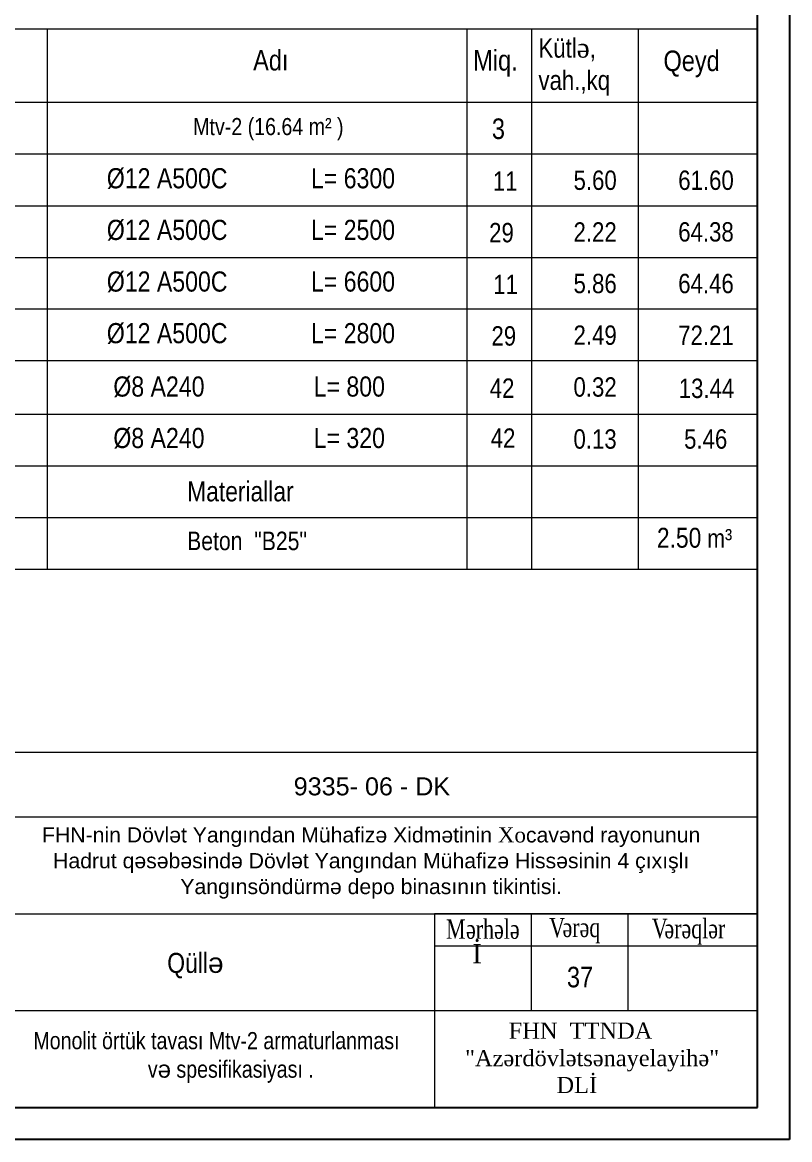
# Model space of a CAD drawing. Header units: millimetres. Extents: x -149347 to 251215, y -2929184 to -2541447.
# Drawn here: x 137221 to 148427, y -2699148 to -2682823 of the extents above; entities that cross this region are included whole.
import ezdxf

# ---------------------------------------------------------------- set-up
doc = ezdxf.new("R2010")
doc.units = ezdxf.units.MM
for name, color, linetype, lineweight in [('_', 7, 'Continuous', 20), ('razmer   0.09', 140, 'Continuous', 9), ('Text blocks_Ном._пера__1', 7, 'Continuous', 15), ('перегородка', 130, 'Continuous', 20)]:
    doc.layers.add(name, color=color, linetype=linetype, lineweight=lineweight)
doc.layers.add('Shtamp', color=7, linetype='Continuous')
doc.styles.add('400', font='times.ttf', dxfattribs={"width": 0.75, "height": 300})
doc.styles.add('Arial', font='arial.ttf')
doc.styles.add('style6', font='ARIALN.TTF', dxfattribs={"height": 300})
doc.styles.add('Times New Roman', font='times.ttf')

# ---------------------------------------------------------------- blocks, each defined once
blk = doc.blocks.new('mekteb')
at = {"color": 0, "lineweight": 25}
for p, q in [((139843, -1821466), (139843, -1849866)), ((139843, -1849866), (99643, -1849866))]:
    blk.add_line(p, q, dxfattribs=at)
at = {"color": 0, "lineweight": 25, "ltscale": 15}
for p, q in [((139343, -1849366), (139343, -1821966)), ((101643, -1849366), (139343, -1849366))]:
    blk.add_line(p, q, dxfattribs=at)
at = {"linetype": 'Continuous', "lineweight": 15}
for p, q in [((120843, -1844866), (139343, -1844866)), ((120843, -1846366), (139343, -1846366)), ((135843, -1847866), (135843, -1846366)), ((137343, -1847866), (137343, -1846366)), ((134343, -1846866), (139343, -1846866)), ((120843, -1847866), (139343, -1847866)), ((120843, -1849366), (139343, -1849366))]:
    blk.add_line(p, q, dxfattribs=at)
for points in [[(120843, -1849366), (139343, -1849366), (139343, -1843866), (120843, -1843866)], [(134343, -1849366), (139343, -1849366), (139343, -1846366), (134343, -1846366)]]:
    blk.add_lwpolyline(points, close=True, dxfattribs=at)
at = {"lineweight": 25, "ltscale": 15, "style": '400', "width": 0.75}
for s, p in [(' M', (134437, -1846755)), ('ərhələ', (134831, -1846755)), ('V', (136119, -1846732)), ('ərəq', (136326, -1846728)), ('   V', (137454, -1846743)), ('ərəqlər', (137904, -1846747))]:
    blk.add_text(s, height=300, dxfattribs=at).set_placement(p)
at = {"lineweight": 25, "ltscale": 15, "attachment_point": 1, "style": 'Times New Roman'}
for s, insert, char_height, width in [('{\\fTimes New Roman|b0|i0|c238|p18;\\H0.42397x;İ\\fTimes New Roman|b0|i0|c186|p18;\\H2.3586x;      }', (134926, -1846834), 707.62, 10102.13), ('"{\\fTimes New Roman|b0|i0|c238|p18;Azərdövlətsənayelayihə"\\P              } {\\fTimes New Roman|b0|i0|c238|p18;DLİ}', (134816, -1848478), 250, 8698.57)]:
    blk.add_mtext(s, dxfattribs=dict(at, insert=insert, char_height=char_height, width=width))
at = {"lineweight": 25, "insert": (130203, -1846973), "char_height": 310, "width": 5486.13, "attachment_point": 1, "style": 'style6'}
blk.add_mtext('{\\C0;Q\\fArial Narrow|b0|i0|c238|p34;üll\\fArial|b0|i0|c0|p34;ə}', dxfattribs=at)
at = {"lineweight": 25, "ltscale": 15, "insert": (135115, -1848053), "char_height": 250, "attachment_point": 1, "style": 'Times New Roman'}
blk.add_mtext('  {\\fTimes New Roman|b0|i0|c238|p18;  FHN  TTNDA}', dxfattribs=at)
at = {"layer": 'Text blocks_Ном._пера__1', "linetype": 'Continuous', "lineweight": 25, "insert": (128266, -1845580), "char_height": 235, "width": 10191.85, "attachment_point": 4, "line_spacing_factor": 1.021551, "style": 'Arial'}
blk.add_mtext('\\pxqc;{\\fArial|b0|i0|c238|p34;\\C256;FHN-nin Dövlət Yangından Mühafizə Xidmətinin \\fTimes New Roman|b0|i0|c204|p18;Xo\\fArial|b0|i0|c238|p34;cavənd rayonunun Hadrut qəsəbəsində Dövlət Yangından Mühafizə Hissəsinin 4 çıxışlı Yangınsöndürmə depo binasının tikintisi.}', dxfattribs=at)
at = {"layer": 'перегородка', "lineweight": 30, "insert": (132162, -1844536), "char_height": 441.245, "width": 6524.89, "attachment_point": 7, "style": 'Arial'}
blk.add_mtext('{\\fArial|b0|i0|c238|p34;\\H0.63158x;\\C7;9335\\fArial|b0|i0|c204|p34;- \\fArial|b0|i0|c238|p34;06\\fArial|b0|i0|c204|p34; - DK}', dxfattribs=at)

msp = doc.modelspace()

# ---------------------------------------------------------------- linework, layer by layer
at = {"lineweight": 20}
for p, q in [((147955.71986, -2682923.4127), (130509.80027, -2682923.4127)), ((137582.47037, -2682923.4127), (137582.47037, -2683993.42609)), ((143712.1178, -2682923.4127), (143712.1178, -2683993.42609)), ((144655.14048, -2682923.4127), (144655.14048, -2683993.42609)), ((146215.60512, -2682923.4127), (146215.60512, -2683993.42609)), ((147955.71986, -2682923.4127), (147955.71986, -2690058.09506)), ((147955.71986, -2683993.42609), (130509.80027, -2683993.42609)), ((137582.47037, -2683993.42609), (137582.47037, -2690812.5132)), ((143712.1178, -2683993.42609), (143712.1178, -2690812.5132)), ((144655.14048, -2683993.42609), (144655.14048, -2690812.5132)), ((146215.60512, -2683993.42609), (146215.60512, -2690812.5132)), ((147955.71986, -2684747.84423), (130496.91209, -2684747.84423))]:
    msp.add_line(p, q, dxfattribs=at)
at = {"layer": '_', "lineweight": 20}
for p, q in [((130509.80027, -2685502.26237), (147955.71986, -2685502.26237)), ((130509.80027, -2686256.68052), (147955.71986, -2686256.68052)), ((130509.80027, -2687011.09866), (147955.71986, -2687011.09866)), ((130509.80027, -2687765.51681), (147955.71986, -2687765.51681)), ((130509.80027, -2688549.25877), (147955.71986, -2688549.25877)), ((130509.80027, -2689303.67691), (147955.71986, -2689303.67691)), ((130509.80027, -2690058.09506), (147955.71986, -2690058.09506)), ((130509.80027, -2690812.5132), (147955.71986, -2690812.5132))]:
    msp.add_line(p, q, dxfattribs=at)

# ---------------------------------------------------------------- block references
at = {"lineweight": 15, "xscale": 0.9430204144289575, "yscale": 0.9430204144289575, "zscale": 0.9430204144289575}
msp.add_blockref('mekteb', (16552.24327, -954685.78344), dxfattribs=at)

# ---------------------------------------------------------------- texts
at = {"color": 7, "lineweight": 5, "ltscale": 15, "width": 1039.4218631, "attachment_point": 1, "style": 'style6'}
for s, insert, char_height in [('{\\fArial Narrow|b0|i0|c238|p34;Kütl\\fTimes New Roman|b0|i0|c238|p18;ə\\fArial Narrow|b0|i0|c238|p34;,\\Pvah.,kq}', (144758.57597, -2683055.64567), 283.0453196), ('{\\fArial Narrow|b0|i0|c238|p34;Adı}', (140591.22552, -2683226.52907), 300), ('{\\fArial Narrow|b0|i0|c238|p34;Miq.}', (143805.85375, -2683228.02741), 300), ('{\\fArial Narrow|b0|i0|c238|p34;Qeyd}', (146584.42905, -2683235.66743), 300)]:
    msp.add_mtext(s, dxfattribs=dict(at, insert=insert, char_height=char_height))
at = {"color": 0, "insert": (139636.03602, -2684221.31838), "char_height": 250, "width": 6132.6485923, "attachment_point": 1, "style": 'style6'}
msp.add_mtext('{\\fArial Narrow|b0|i0|c238|p34; }Мtv-{\\fArial Narrow|b0|i0|c238|p34;2} ({\\fArial Narrow|b0|i0|c238|p34;16.64 }m²{\\fArial Narrow|b0|i0|c238|p34; })', dxfattribs=at)
at = {"lineweight": 9, "insert": (139627.22888, -2690264.53871), "char_height": 270, "width": 5496.3448045, "attachment_point": 1, "style": 'style6'}
msp.add_mtext('Beton  "B2{\\fArial Narrow|b0|i0|c238|p34;5}"', dxfattribs=at)
at = {"color": 1, "lineweight": 13, "insert": (145078.95099, -2696774.02066), "char_height": 300, "width": 8219.7560505, "attachment_point": 5, "style": 'style6'}
msp.add_mtext('{\\fArial Narrow|b0|i0|c238|p34;      37}', dxfattribs=at)
at = {"lineweight": 15, "insert": (137062.93513, -2697575.81158), "char_height": 260, "width": 16702.7405296, "attachment_point": 1, "style": 'style6'}
msp.add_mtext('{\\fArial Narrow|b0|i0|c238|p34;\\H0.96154x;    Monolit örtük tavası Mtv-2 armaturlanması  \\P                         v\\fArial|b0|i0|c238|p34;ə\\fArial Narrow|b0|i0|c238|p34; spesifikasiyası .}', dxfattribs=at)
at = {"layer": 'razmer   0.09', "color": 4, "attachment_point": 1, "style": 'style6'}
for s, insert, char_height in [('{\\fArial Narrow|b0|i0|c238|p34;\\C7;Materiallar}', (139627.8227, -2689531.15286), 290.8040939), ('{\\fArial Narrow|b0|i0|c238|p34;\\H1.0667x; 2.50} m³{\\fArial Narrow|b0|i0|c238|p34;\\H1.0001x;   }', (146395.84619, -2690208.32618), 272.6203187)]:
    msp.add_mtext(s, dxfattribs=dict(at, insert=insert, char_height=char_height))
at = {"layer": 'Shtamp', "color": 7, "lineweight": 18, "attachment_point": 4, "style": 'style6'}
for s, insert, char_height in [('{\\fArial Narrow|b0|i0|c238|p34;3}', (144078.25319, -2684379.68924), 300), ('{\\fArial Narrow|b0|i0|c238|p34;   \\fArial Narrow|b0|i0|c204|p34;\\H1.0402x;%%C\\fArial Narrow|b0|i0|c238|p34;1\\fArial Narrow|b0|i0|c204|p34;2 \\fArial Narrow|b0|i0|c238|p34;A500C\\fArial Narrow|b0|i0|c204|p34;    \\fArial Narrow|b0|i0|c238|p34;         L=\\fArial Narrow|b0|i0|c204|p34; \\fArial Narrow|b0|i0|c238|p34;6300}', (138183.82942, -2685106.68347), 283.04531964), ('{\\fArial Narrow|b0|i0|c238|p34;11}', (144091.91076, -2685143.40474), 283.0453196), ('{\\fArial Narrow|b0|i0|c238|p34;   \\fArial Narrow|b0|i0|c204|p34;\\H1.0402x;%%C\\fArial Narrow|b0|i0|c238|p34;1\\fArial Narrow|b0|i0|c204|p34;2 \\fArial Narrow|b0|i0|c238|p34;A500C\\fArial Narrow|b0|i0|c204|p34;    \\fArial Narrow|b0|i0|c238|p34;         L=\\fArial Narrow|b0|i0|c204|p34; \\fArial Narrow|b0|i0|c238|p34;2500}', (138183.82942, -2685861.10162), 283.04531964), ('{\\fArial Narrow|b0|i0|c238|p34; 29}', (143948.07872, -2685897.82288), 283.0453196), ('{\\fArial Narrow|b0|i0|c238|p34;   \\fArial Narrow|b0|i0|c204|p34;\\H1.0402x;%%C\\fArial Narrow|b0|i0|c238|p34;12\\fArial Narrow|b0|i0|c204|p34; \\fArial Narrow|b0|i0|c238|p34;A500C\\fArial Narrow|b0|i0|c204|p34;    \\fArial Narrow|b0|i0|c238|p34;         L=\\fArial Narrow|b0|i0|c204|p34; \\fArial Narrow|b0|i0|c238|p34;6600}', (138183.82942, -2686615.51976), 283.04531964), ('{\\fArial Narrow|b0|i0|c238|p34;11}', (144097.94531, -2686652.24103), 283.0453196), ('{\\fArial Narrow|b0|i0|c238|p34;   \\fArial Narrow|b0|i0|c204|p34;\\H1.0402x;%%C\\fArial Narrow|b0|i0|c238|p34;1\\fArial Narrow|b0|i0|c204|p34;2 \\fArial Narrow|b0|i0|c238|p34;A500C\\fArial Narrow|b0|i0|c204|p34;    \\fArial Narrow|b0|i0|c238|p34;         L=\\fArial Narrow|b0|i0|c204|p34; \\fArial Narrow|b0|i0|c238|p34;2800}', (138183.82942, -2687369.9379), 283.04531964), ('{\\fArial Narrow|b0|i0|c238|p34;29}', (144072.09937, -2687406.65917), 283.0453196), ('{\\fArial Narrow|b0|i0|c238|p34;   \\fArial Narrow|b0|i0|c204|p34;\\H1.0402x;%%C\\fArial Narrow|b0|i0|c238|p34;8\\fArial Narrow|b0|i0|c204|p34; \\fArial Narrow|b0|i0|c238|p34;A240\\fArial Narrow|b0|i0|c204|p34;    \\fArial Narrow|b0|i0|c238|p34;             L=\\fArial Narrow|b0|i0|c204|p34; \\fArial Narrow|b0|i0|c238|p34;800}', (138279.27344, -2688149.50697), 283.04205493), ('{\\fArial Narrow|b0|i0|c238|p34;42}', (144046.84224, -2688167.95259), 283.0420549), ('{\\fArial Narrow|b0|i0|c238|p34;    \\fArial Narrow|b0|i0|c204|p34;\\H1.0402x;%%C\\fArial Narrow|b0|i0|c238|p34;8\\fArial Narrow|b0|i0|c204|p34; \\fArial Narrow|b0|i0|c238|p34;A240\\fArial Narrow|b0|i0|c204|p34;    \\fArial Narrow|b0|i0|c238|p34;             L=\\fArial Narrow|b0|i0|c204|p34; \\fArial Narrow|b0|i0|c238|p34;320}', (138189.03524, -2688901.31269), 283.04205493), ('{\\fArial Narrow|b0|i0|c238|p34;42}', (144061.04382, -2688897.75132), 283.0420549)]:
    msp.add_mtext(s, dxfattribs=dict(at, insert=insert, char_height=char_height))
at = {"layer": 'Shtamp', "color": 0, "lineweight": 18, "attachment_point": 4, "style": 'style6'}
for s, insert, char_height in [('{\\fArial Narrow|b0|i0|c238|p34;5.60}', (145270.76431, -2685132.05973), 283.0453196), ('{\\fArial Narrow|b0|i0|c238|p34;61.60}', (146799.96156, -2685132.05973), 283.0453196), ('{\\fArial Narrow|b0|i0|c238|p34;2.22}', (145270.76431, -2685886.47787), 283.0453196), ('{\\fArial Narrow|b0|i0|c238|p34;5.86}', (145270.76431, -2686640.89602), 283.0453196), ('{\\fArial Narrow|b0|i0|c238|p34;64.46}', (146799.96156, -2686640.89602), 283.0453196), ('{\\fArial Narrow|b0|i0|c238|p34;2.49}', (145270.76431, -2687395.31416), 283.0453196), ('{\\fArial Narrow|b0|i0|c238|p34;72.21}', (146799.96156, -2687395.31416), 283.0453196), ('{\\fArial Narrow|b0|i0|c238|p34;0.32}', (145269.77436, -2688152.81946), 283.0420549), ('{\\fArial Narrow|b0|i0|c238|p34;13.44}', (146807.3736, -2688172.33466), 283.0420549), ('{\\fArial Narrow|b0|i0|c238|p34;0.13}', (145269.77436, -2688912.84114), 283.0420549), ('{\\fArial Narrow|b0|i0|c238|p34;5.46}', (146885.55019, -2688912.84114), 283.0420549)]:
    msp.add_mtext(s, dxfattribs=dict(at, insert=insert, char_height=char_height))
at = {"layer": 'Shtamp', "color": 0, "lineweight": 18, "insert": (146799.96156, -2685886.47787), "char_height": 283.0453196, "width": 1340.1475699, "attachment_point": 4, "style": 'style6'}
msp.add_mtext('{\\fArial Narrow|b0|i0|c238|p34;64.38}', dxfattribs=at)

doc.saveas('drawing.dxf')
